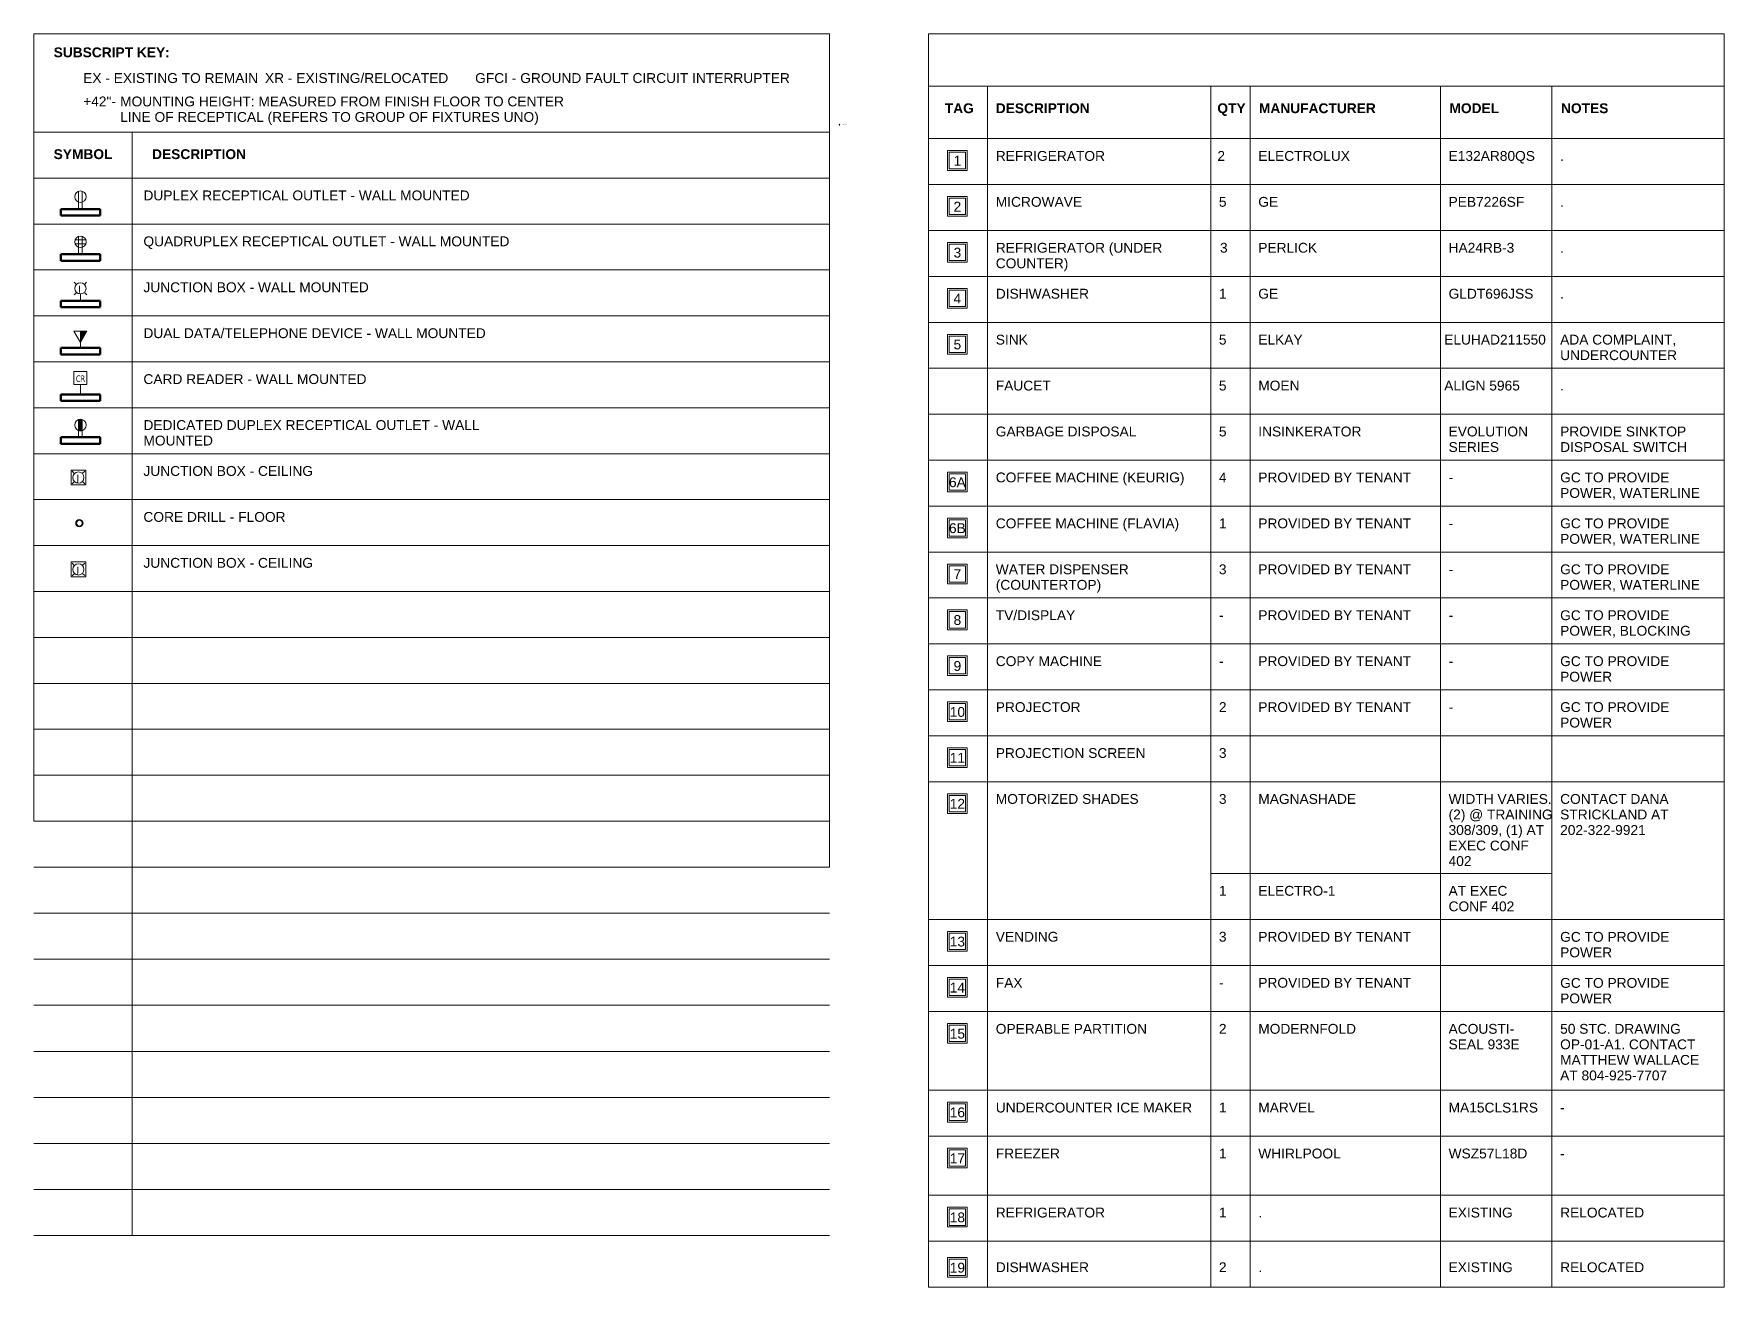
# Model space of a CAD drawing. Header units: inches. Extents: x 1 to 4591, y -953 to 1388.
# Drawn here: x 1 to 1547, y -953 to 193 of the extents above; entities that cross this region are included whole.
import ezdxf

# ---------------------------------------------------------------- set-up
doc = ezdxf.new("R2010")
doc.units = ezdxf.units.IN
doc.header["$MEASUREMENT"] = 0
for name, color, linetype, lineweight in [('A-ANNO-NOTE', 131, 'Continuous', 20), ('A-DETL-THIN', 151, 'Continuous', 9), ('A-WALL', 113, 'Continuous', 50), ('G-ANNO-TEXT', 231, 'Continuous', 9)]:
    doc.layers.add(name, color=color, linetype=linetype, lineweight=lineweight)
doc.styles.add('Arial_1', font='arial.ttf', dxfattribs={"height": 9})
doc.styles.add('Arial_2', font='arial.ttf', dxfattribs={"height": 0.09375})
doc.styles.add('Arial_B', font='arialbd.ttf', dxfattribs={"height": 9})
doc.styles.add('Tahoma', font='tahoma.ttf', dxfattribs={"height": 6})
doc.styles.add('Tahoma_1', font='tahoma.ttf', dxfattribs={"width": 0.85, "height": 6})

# ---------------------------------------------------------------- blocks, each defined once
blk = doc.blocks.new('Family - ___-132026-_A1006 - Tel_Data_Elec Legend')
at = {"layer": 'A-ANNO-NOTE'}
for p, q in [((42.3, 33), (42.3, 49.2)), ((45.8, 33), (45.8, 49.2))]:
    blk.add_line(p, q, dxfattribs=at)
blk.add_circle((44.1, 44.3), 5.25, dxfattribs=at)
at = {"layer": 'A-WALL'}
for p, q in [((62.1, 33), (26.1, 33)), ((26.1, 33), (26.1, 27)), ((62.1, 27), (62.1, 33)), ((26.1, 27), (62.1, 27))]:
    blk.add_line(p, q, dxfattribs=at)
blk = doc.blocks.new('Family - ___-132060-_A1006 - Tel_Data_Elec Legend')
at = {"layer": 'A-ANNO-NOTE'}
for p, q in [((40.4, -35.9), (38.3, -33.8)), ((40.5, -43.2), (38.3, -45.4)), ((44.1, -50.8), (44.1, -44.7)), ((47.7, -35.9), (49.8, -33.7)), ((47.8, -43.2), (49.9, -45.3))]:
    blk.add_line(p, q, dxfattribs=at)
blk.add_circle((44.1, -39.5), 5.16, dxfattribs=at)
at = {"layer": 'A-WALL'}
for p, q in [((62.1, -50.8), (26.1, -50.8)), ((26.1, -50.8), (26.1, -56.8)), ((26.1, -56.8), (62.1, -56.8)), ((62.1, -56.8), (62.1, -50.8))]:
    blk.add_line(p, q, dxfattribs=at)
at = {"layer": 'A-ANNO-NOTE', "lineweight": 9, "insert": (42.2, -37), "char_height": 6, "width": 4.121, "attachment_point": 1, "style": 'Tahoma'}
blk.add_mtext('J', dxfattribs=at)
blk = doc.blocks.new('Family - ___-132090-_A1006 - Tel_Data_Elec Legend')
at = {"layer": 'A-ANNO-NOTE'}
for p, q in [((49, 4.8), (39.1, 4.8)), ((49, 1.3), (39.1, 1.3)), ((42.3, -8.2), (42.3, 8)), ((45.8, -8.2), (45.8, 8))]:
    blk.add_line(p, q, dxfattribs=at)
blk.add_circle((44.1, 3), 5.25, dxfattribs=at)
at = {"layer": 'A-WALL'}
for p, q in [((62.1, -8.2), (26.1, -8.2)), ((26.1, -8.2), (26.1, -14.2)), ((26.1, -14.2), (62.1, -14.2)), ((62.1, -14.2), (62.1, -8.2))]:
    blk.add_line(p, q, dxfattribs=at)
blk = doc.blocks.new('Family - ___-132180-_A1006 - Tel_Data_Elec Legend')
at = {"layer": 'A-ANNO-NOTE', "lineweight": 9}
blk.add_hatch(color=256, dxfattribs=at).paths.add_polyline_path([(44.1, -89.1), (50.1, -78.6), (44.1, -78.6)], flags=0)
at = {"layer": 'A-ANNO-NOTE'}
for p, q in [((44.1, -89.1), (38.1, -78.6)), ((50.1, -78.6), (38.1, -78.6)), ((50.1, -78.6), (44.1, -78.6)), ((44.1, -78.6), (44.1, -89.1)), ((44.1, -89.1), (50.1, -78.6)), ((44.1, -94), (44.1, -78.6)), ((44.1, -89.1), (50.1, -78.6))]:
    blk.add_line(p, q, dxfattribs=at)
at = {"layer": 'A-WALL'}
for p, q in [((62.1, -94), (26.1, -94)), ((26.1, -94), (26.1, -100)), ((26.1, -100), (62.1, -100)), ((62.1, -100), (62.1, -94))]:
    blk.add_line(p, q, dxfattribs=at)
blk = doc.blocks.new('Family - ___-2131369-_A1006 - Tel_Data_Elec Legend')
at = {"layer": 'A-ANNO-NOTE'}
for p, q in [((38.1, -115.5), (50.1, -115.5)), ((38.1, -127.5), (38.1, -115.5)), ((50.1, -115.5), (50.1, -127.5)), ((50.1, -127.5), (38.1, -127.5)), ((44.1, -136.5), (44.1, -127.5))]:
    blk.add_line(p, q, dxfattribs=at)
at = {"layer": 'A-WALL'}
for p, q in [((62.1, -136.5), (26.1, -136.5)), ((26.1, -136.5), (26.1, -142.5)), ((62.1, -142.5), (62.1, -136.5)), ((26.1, -142.5), (62.1, -142.5))]:
    blk.add_line(p, q, dxfattribs=at)
at = {"layer": 'A-ANNO-NOTE', "lineweight": 9, "insert": (40, -119.1), "char_height": 6, "width": 10.096, "attachment_point": 1, "style": 'Tahoma_1'}
blk.add_mtext('CR', dxfattribs=at)
blk = doc.blocks.new('Family - ___-2131377-_A1006 - Tel_Data_Elec Legend')
at = {"layer": 'A-ANNO-NOTE', "lineweight": 9}
for points in [[(42.3, -169.4), (43.7, -159.2), (42.9, -159.3)], [(43.8, -169.7), (43.7, -159.2), (42.3, -169.4)], [(42.3, -169.4), (42.9, -159.3), (42.5, -159.5)], [(42.3, -169.4), (42.5, -159.5), (42.3, -159.5)], [(43.8, -169.7), (42.3, -169.4), (42.9, -169.6)], [(43.8, -169.7), (44.4, -169.7), (43.7, -159.2)], [(44.4, -169.7), (45, -169.6), (43.7, -159.2)], [(45.7, -169.5), (45.8, -159.5), (43.7, -159.2)], [(45, -169.6), (45.7, -169.5), (43.7, -159.2)], [(45.8, -159.5), (44.4, -159.2), (43.7, -159.2)], [(45.5, -159.4), (45.3, -159.3), (44.4, -159.2)], [(45.8, -159.5), (45.5, -159.4), (44.4, -159.2)], [(45.7, -169.5), (45.8, -169.4), (45.8, -159.5)]]:
    blk.add_hatch(color=256, dxfattribs=at).paths.add_polyline_path(points, flags=0)
at = {"layer": 'A-ANNO-NOTE'}
for p, q in [((42.3, -159.5), (42.3, -169.4)), ((42.3, -175.7), (42.3, -159.5)), ((45.8, -169.4), (45.8, -159.5)), ((45.8, -175.7), (45.8, -159.5))]:
    blk.add_line(p, q, dxfattribs=at)
blk.add_circle((44.1, -164.5), 5.25, dxfattribs=at)
for start, end in [(70.6207, 109.3793), (250.6207, 289.3793)]:
    blk.add_arc((44.1, -164.5), 5.25, start, end, dxfattribs=at)
at = {"layer": 'A-WALL'}
for p, q in [((62.1, -175.7), (26.1, -175.7)), ((26.1, -175.7), (26.1, -181.7)), ((26.1, -181.7), (62.1, -181.7)), ((62.1, -181.7), (62.1, -175.7))]:
    blk.add_line(p, q, dxfattribs=at)
blk = doc.blocks.new('Family - ___-2131385-_A1006 - Tel_Data_Elec Legend')
at = {"layer": 'A-ANNO-NOTE'}
for p, q in [((35.5, -205.7), (49, -205.7)), ((35.5, -219.2), (35.5, -205.7)), ((38.5, -208.8), (36.4, -206.7)), ((38.6, -216.1), (36.5, -218.3)), ((45.8, -208.8), (48, -206.7)), ((45.9, -216.1), (48, -218.2)), ((49, -205.7), (49, -219.2)), ((49, -219.2), (35.5, -219.2))]:
    blk.add_line(p, q, dxfattribs=at)
blk.add_circle((42.2, -212.5), 5.16, dxfattribs=at)
at = {"layer": 'A-ANNO-NOTE', "lineweight": 9, "insert": (40.7, -209.9), "char_height": 6, "width": 4.121, "attachment_point": 1, "style": 'Tahoma'}
blk.add_mtext('J', dxfattribs=at)
blk = doc.blocks.new('Family - ___-2131473-_A1006 - Tel_Data_Elec Legend')
at = {"layer": 'A-ANNO-NOTE'}
for radius in [3.42, 2.63]:
    blk.add_circle((43.2, -254.2), radius, dxfattribs=at)
blk = doc.blocks.new('Family - ___-2131482-_A1006 - Tel_Data_Elec Legend')
at = {"layer": 'A-ANNO-NOTE'}
for p, q in [((35.5, -289.7), (49, -289.7)), ((35.5, -303.2), (35.5, -289.7)), ((38.5, -292.8), (36.4, -290.7)), ((45.8, -292.8), (48, -290.7)), ((49, -289.7), (49, -303.2)), ((49, -303.2), (35.5, -303.2)), ((38.6, -300.1), (36.5, -302.3)), ((45.9, -300.1), (48, -302.2))]:
    blk.add_line(p, q, dxfattribs=at)
blk.add_circle((42.2, -296.5), 5.16, dxfattribs=at)
at = {"layer": 'A-ANNO-NOTE', "lineweight": 9, "insert": (40.7, -293.9), "char_height": 6, "width": 4.121, "attachment_point": 1, "style": 'Tahoma'}
blk.add_mtext('J', dxfattribs=at)
blk = doc.blocks.new('FORM Keynote Tag - Default w_arrow-62346-_A1006 - Tel_Data_Elec Plan Keynotes')
at = {"layer": 'A-ANNO-NOTE'}
for p, q in [((41.4, 110.5), (41.3, 110.4)), ((41.3, 110.4), (41.4, 110.3)), ((41.4, 110.5), (41.5, 110.5)), ((41.4, 110.3), (41.5, 110.3)), ((41.5, 110.4), (41.5, 110.5)), ((41.5, 110.3), (41.5, 110.4))]:
    blk.add_line(p, q, dxfattribs=at)
blk = doc.blocks.new('FORM Equipment_Fixture Tag - Square-214315-_A1006 - Equipment Legend')
at = {"layer": 'A-ANNO-NOTE'}
for p, q in [((18.8, 86.4), (36.8, 86.4)), ((18.8, 86.4), (36.8, 86.4)), ((18.8, 86.4), (36.8, 86.4)), ((18.8, 86.4), (18.8, 68.4)), ((20.3, 84.9), (20.3, 69.9)), ((20.3, 84.9), (35.3, 84.9)), ((35.3, 84.9), (35.3, 69.9)), ((36.8, 86.4), (36.8, 68.4)), ((36.8, 68.4), (18.8, 68.4)), ((35.3, 69.9), (20.3, 69.9))]:
    blk.add_line(p, q, dxfattribs=at)

msp = doc.modelspace()

# ---------------------------------------------------------------- linework, layer by layer
at = {"layer": 'A-DETL-THIN'}
for p, q in [((1.5, 193.3), (729, 193.3)), ((1.5, -526.7), (1.5, 193.3)), ((729, 193.3), (729, -568.9)), ((819.5, 193.3), (1547, 193.3)), ((819.5, -952.8), (819.5, 193.3)), ((1547, 193.3), (1547, -952.8)), ((819.5, 145.3), (1547, 145.3)), ((873.5, -952.8), (873.5, 145.3)), ((1077.5, -952.8), (1077.5, 145.3)), ((1113.5, -952.8), (1113.5, 145.3)), ((1287.5, -952.8), (1287.5, 145.3)), ((1389.5, -952.8), (1389.5, 145.3)), ((1.5, 103.3), (729, 103.3)), ((91.5, -905.7), (91.5, 103.3)), ((819.5, 97.4), (1547, 97.4)), ((1.5, 61.3), (729, 61.3)), ((819.5, 55.4), (1547, 55.4)), ((1.5, 19.3), (729, 19.3)), ((819.5, 13.4), (1547, 13.4)), ((1.5, -22.7), (729, -22.7)), ((819.5, -28.6), (1547, -28.6)), ((1.5, -64.7), (729, -64.7)), ((819.5, -70.6), (1547, -70.6)), ((1.5, -106.7), (729, -106.7)), ((819.5, -112.6), (1547, -112.6)), ((1.5, -148.7), (729, -148.7)), ((819.5, -154.6), (1547, -154.6)), ((1.5, -190.7), (729, -190.7)), ((819.5, -196.6), (1547, -196.6)), ((1.5, -232.7), (729, -232.7)), ((819.5, -238.6), (1547, -238.6)), ((1.5, -274.7), (729, -274.7)), ((819.5, -280.6), (1547, -280.6)), ((1.5, -316.7), (729, -316.7)), ((819.5, -322.6), (1547, -322.6)), ((1.5, -358.7), (729, -358.7)), ((819.5, -364.6), (1547, -364.6)), ((1.5, -400.7), (729, -400.7)), ((819.5, -406.6), (1547, -406.6)), ((1.5, -442.7), (729, -442.7)), ((819.5, -448.6), (1547, -448.6)), ((1.5, -484.7), (729, -484.7)), ((1.5, -484.7), (729, -484.7)), ((819.5, -490.6), (1547, -490.6)), ((819.5, -490.6), (1547, -490.6)), ((729, -526.7), (1.5, -526.7)), ((729, -568.9), (1.5, -568.9)), ((1389.5, -574.6), (1077.5, -574.6)), ((729, -610.9), (1.5, -610.9)), ((1547, -616.6), (819.5, -616.6)), ((729, -653), (1.5, -653)), ((729, -653), (1.5, -653)), ((1547, -658.7), (819.5, -658.7)), ((729, -695.1), (1.5, -695.1)), ((1547, -700.8), (819.5, -700.8)), ((729, -737.2), (1.5, -737.2)), ((729, -779.4), (1.5, -779.4)), ((729, -779.4), (1.5, -779.4)), ((1547, -772.8), (819.5, -772.8)), ((819.5, -772.8), (1547, -772.8)), ((819.5, -814.8), (1547, -814.8)), ((819.5, -814.8), (1547, -814.8)), ((729, -821.5), (1.5, -821.5)), ((729, -863.6), (1.5, -863.6)), ((819.5, -868.8), (1547, -868.8)), ((729, -905.7), (1.5, -905.7)), ((819.5, -910.8), (1547, -910.8)), ((819.5, -952.8), (1547, -952.8))]:
    msp.add_line(p, q, dxfattribs=at)

# ---------------------------------------------------------------- block references
at = {"lineweight": 13}
for name in ['Family - ___-132026-_A1006 - Tel_Data_Elec Legend', 'Family - ___-132090-_A1006 - Tel_Data_Elec Legend', 'Family - ___-132060-_A1006 - Tel_Data_Elec Legend', 'Family - ___-132180-_A1006 - Tel_Data_Elec Legend', 'Family - ___-2131369-_A1006 - Tel_Data_Elec Legend', 'Family - ___-2131377-_A1006 - Tel_Data_Elec Legend']:
    msp.add_blockref(name, (0, 0), dxfattribs=at)
at = {"lineweight": 9}
for name in ['Family - ___-2131385-_A1006 - Tel_Data_Elec Legend', 'Family - ___-2131482-_A1006 - Tel_Data_Elec Legend']:
    msp.add_blockref(name, (0, 0), dxfattribs=at)
at = {"lineweight": 20}
msp.add_blockref('Family - ___-2131473-_A1006 - Tel_Data_Elec Legend', (0, 0), dxfattribs=at)
at = {"layer": 'A-ANNO-NOTE'}
for name, p in [('FORM Keynote Tag - Default w_arrow-62346-_A1006 - Tel_Data_Elec Plan Keynotes', (696.5, 0)), ('FORM Keynote Tag - Default w_arrow-62346-_A1006 - Tel_Data_Elec Plan Keynotes', (696.5, -0.4)), ('FORM Keynote Tag - Default w_arrow-62346-_A1006 - Tel_Data_Elec Plan Keynotes', (696.5, -0.7)), ('FORM Keynote Tag - Default w_arrow-62346-_A1006 - Tel_Data_Elec Plan Keynotes', (696.5, -1)), ('FORM Equipment_Fixture Tag - Square-214315-_A1006 - Equipment Legend', (818, 0)), ('FORM Equipment_Fixture Tag - Square-214315-_A1006 - Equipment Legend', (818, -42)), ('FORM Equipment_Fixture Tag - Square-214315-_A1006 - Equipment Legend', (818, -84)), ('FORM Equipment_Fixture Tag - Square-214315-_A1006 - Equipment Legend', (818, -126)), ('FORM Equipment_Fixture Tag - Square-214315-_A1006 - Equipment Legend', (818, -168)), ('FORM Equipment_Fixture Tag - Square-214315-_A1006 - Equipment Legend', (818, -294)), ('FORM Equipment_Fixture Tag - Square-214315-_A1006 - Equipment Legend', (818, -336)), ('FORM Equipment_Fixture Tag - Square-214315-_A1006 - Equipment Legend', (818, -378)), ('FORM Equipment_Fixture Tag - Square-214315-_A1006 - Equipment Legend', (818, -420)), ('FORM Equipment_Fixture Tag - Square-214315-_A1006 - Equipment Legend', (818, -462)), ('FORM Equipment_Fixture Tag - Square-214315-_A1006 - Equipment Legend', (818, -504)), ('FORM Equipment_Fixture Tag - Square-214315-_A1006 - Equipment Legend', (818, -546)), ('FORM Equipment_Fixture Tag - Square-214315-_A1006 - Equipment Legend', (818, -588)), ('FORM Equipment_Fixture Tag - Square-214315-_A1006 - Equipment Legend', (818, -714)), ('FORM Equipment_Fixture Tag - Square-214315-_A1006 - Equipment Legend', (818, -756.1)), ('FORM Equipment_Fixture Tag - Square-214315-_A1006 - Equipment Legend', (818, -798.2)), ('FORM Equipment_Fixture Tag - Square-214315-_A1006 - Equipment Legend', (818, -870.2)), ('FORM Equipment_Fixture Tag - Square-214315-_A1006 - Equipment Legend', (818, -912.2)), ('FORM Equipment_Fixture Tag - Square-214315-_A1006 - Equipment Legend', (818, -966.2)), ('FORM Equipment_Fixture Tag - Square-214315-_A1006 - Equipment Legend', (818, -1012.2))]:
    msp.add_blockref(name, p, dxfattribs=at)

# ---------------------------------------------------------------- texts
at = {"layer": 'A-ANNO-NOTE', "lineweight": 9, "attachment_point": 2, "line_spacing_factor": 0.941778}
for s, insert, char_height, width, style in [('1', (737.9, 110.4), 0.0937, 0.0872, 'Arial_2'), ('2', (737.9, 110.1), 0.0937, 0.0872, 'Arial_2'), ('3', (737.9, 109.7), 0.0937, 0.0872, 'Arial_2'), ('4', (737.9, 109.4), 0.0937, 0.0872, 'Arial_2'), ('1', (845.9, 81.7), 9, 8.374, 'Arial_1'), ('2', (845.9, 39.7), 9, 8.374, 'Arial_1'), ('3', (845.9, -2.3), 9, 8.374, 'Arial_1'), ('4', (845.9, -44.3), 9, 8.374, 'Arial_1'), ('5', (845.9, -86.3), 9, 8.374, 'Arial_1'), ('6A', (845.9, -212.3), 9, 18.401, 'Arial_1'), ('6B', (845.9, -254.3), 9, 18.401, 'Arial_1'), ('7', (845.9, -296.3), 9, 8.374, 'Arial_1'), ('8', (845.9, -338.3), 9, 8.374, 'Arial_1'), ('9', (845.9, -380.3), 9, 8.374, 'Arial_1'), ('10', (845.9, -422.3), 9, 16.748, 'Arial_1'), ('11', (845.9, -464.3), 9, 16.748, 'Arial_1'), ('12', (845.9, -506.3), 9, 16.748, 'Arial_1'), ('13', (845.9, -632.3), 9, 16.748, 'Arial_1'), ('14', (845.9, -674.4), 9, 16.748, 'Arial_1'), ('15', (845.9, -716.5), 9, 16.748, 'Arial_1'), ('16', (845.9, -788.5), 9, 16.748, 'Arial_1'), ('17', (845.9, -830.5), 9, 16.748, 'Arial_1'), ('18', (845.9, -884.5), 9, 16.748, 'Arial_1'), ('19', (845.9, -930.5), 9, 16.748, 'Arial_1')]:
    msp.add_mtext(s, dxfattribs=dict(at, insert=insert, char_height=char_height, width=width, style=style))
at = {"layer": 'G-ANNO-TEXT', "color": 7, "attachment_point": 1}
for s, insert, char_height, width, style in [('SUBSCRIPT KEY:', (19.6, 180.8), 9, 128.472, 'Arial_B'), ('EX - EXISTING TO REMAIN', (46.6, 157.3), 9, 194.162, 'Arial_1'), ('XR - EXISTING/RELOCATED', (212.8, 157.3), 9, 202.889, 'Arial_1'), ('GFCI - GROUND FAULT CIRCUIT INTERRUPTER', (405, 157.3), 9, 348.086, 'Arial_1'), ('+42"-', (46.6, 135.9), 9, 36.36, 'Arial_1'), ('MOUNTING HEIGHT: MEASURED FROM FINISH FLOOR TO CENTER ', (80.4, 135.9), 9, 496.435, 'Arial_1'), ('•', (729.8, 132.1), 0.0937, 0.303, 'Arial_2'), ('•', (729.8, 131.6), 0.0937, 0.303, 'Arial_2'), ('•', (729.8, 130.7), 0.0937, 0.303, 'Arial_2'), ('•', (729.8, 130.4), 0.0937, 0.303, 'Arial_2'), ('•', (729.8, 130), 0.0937, 0.303, 'Arial_2'), ('•', (729.8, 129.4), 0.0937, 0.303, 'Arial_2'), ('CONTRACTOR TO PROVIDE POWER AND PLUMBING FOR THE HOOK-UP OF EQUIPMENT SHOWN ON THE ', (730, 132.1), 0.0937, 8.173, 'Arial_2'), ('EQUIPMENT SCHEDULE - SEE MEP DRAWINGS AND COORDINATE WITH TENANT.', (730, 131.9), 0.0937, 6.287, 'Arial_2'), ('MEP DRAWINGS AND ARCHITECTURAL DRAWINGS SHOW ONLY LOCATIONS TO WHICH VOICE/DATA AND ', (730, 131.6), 0.0937, 8.214, 'Arial_2'), ('VOICE LINES SHOULD BE RUN.  THEY DO NOT SHOW TYPE OF OUTLET OR NUMBER OF LINES.  REFER TO ', (730, 131.5), 0.0937, 8.274, 'Arial_2'), ('CABLE SHOP DRAWINGS ONLY FOR NUMBER OF LINE AND OUTLET TYPE OF VOICE/DATA AND VOICE ', (730, 131.3), 0.0937, 7.936, 'Arial_2'), ('LINES AT EACH LOCATION.  PROVIDE PULL STRINGS AT EACH NEW LOCATION OF VOICE/DATA OUTLETS ', (730, 131.2), 0.0937, 8.194, 'Arial_2'), ('AS REQUIRED BY VENDOR.', (730, 131), 0.0937, 2.118, 'Arial_2'), ('REFER TO ENGINEERING DRAWINGS FOR TYPES, SPECIFICATIONS AND CIRCUITING INFORMATION.', (730, 130.7), 0.0937, 7.79, 'Arial_2'), ('ALL OUTLETS SHALL BE GROUPED TOGETHER AND SHALL NOT BE MORE THAN 5" APART.  OUTLETS SHALL ', (730, 130.4), 0.0937, 8.391, 'Arial_2'), ('BE SPACED EQUALLY U.N.O.', (730, 130.3), 0.0937, 2.219, 'Arial_2'), ('ANY DISCREPANCIES OR CONFLICTS BETWEEN ENGINEERING DRAWINGS, ARCHITECTURAL DRAWINGS, ', (730, 130), 0.0937, 8.239, 'Arial_2'), ('MILLWORK AND/OR FIELD CONDITIONS SHALL BE CLARIFIED WITH THE ARCHITECT OR ELECTRICAL ', (730, 129.8), 0.0937, 7.85, 'Arial_2'), ('ENGINEER PRIOR TO BEGINING WORK.', (730, 129.7), 0.0937, 3.055, 'Arial_2'), ('SEE SHEET A0004 FOR TYPICAL MOUNTING HEIGHT DIAGRAM.', (730, 129.4), 0.0937, 4.868, 'Arial_2'), ('TAG', (834.4, 129.7), 9, 31.997, 'Arial_B'), ('DESCRIPTION', (881, 129.7), 9, 103.99, 'Arial_B'), ('QTY', (1083.6, 129.7), 9, 31.27, 'Arial_B'), ('MANUFACTURER', (1121.6, 129.7), 9, 128.714, 'Arial_B'), ('MODEL', (1295.8, 129.7), 9, 55.025, 'Arial_B'), ('NOTES', (1397.8, 129.7), 9, 52.358, 'Arial_B'), ('LINE OF RECEPTICAL (REFERS TO GROUP OF FIXTURES UNO)', (80.4, 121.7), 9, 463.711, 'Arial_1'), ('COORDINATE EXACT OUTLET HEIGHT WITH MILLWORK', (738.1, 110.4), 0.0937, 4.298, 'Arial_2'), ('PROVIDE RECESSED CLOCK RECEPTACLE AND COORDINATE EXACT HEIGHT AND LOCATION WITH TENANT ', (738.1, 110.1), 0.0937, 8.401, 'Arial_2'), ('AV VENDOR', (738.1, 110), 0.0937, 0.934, 'Arial_2'), ('PROVIDE BYRNE MINI TAP WITH 1 POWER 1 USB', (738.1, 109.7), 0.0937, 3.79, 'Arial_2'), ('PROVIDE MAGNASHADE  ', (738.1, 109.4), 0.0937, 1.98, 'Arial_2'), ('SYMBOL', (19.6, 87.7), 9, 65.206, 'Arial_B'), ('DESCRIPTION', (109.6, 87.7), 9, 103.99, 'Arial_B'), ('REFRIGERATOR', (881, 86.1), 9, 120.715, 'Arial_1'), ('2', (1083.6, 86.1), 9, 8.484, 'Arial_1'), ('ELECTROLUX', (1121, 86.1), 9, 101.081, 'Arial_1'), ('E132AR80QS', (1295, 86.1), 9, 95.748, 'Arial_1'), ('.', (1397, 86.1), 9, 4.363, 'Arial_1'), ('DUPLEX RECEPTICAL OUTLET - WALL MOUNTED', (101.7, 50), 9, 361.903, 'Arial_1'), ('MICROWAVE', (881, 44.1), 9, 96.475, 'Arial_1'), ('5', (1085, 44.1), 9, 8.484, 'Arial_1'), ('GE', (1121, 44.1), 9, 22.058, 'Arial_1'), ('PEB7226SF', (1295, 44.1), 9, 83.87, 'Arial_1'), ('.', (1397, 44.1), 9, 4.363, 'Arial_1'), ('QUADRUPLEX RECEPTICAL OUTLET - WALL MOUNTED', (101.7, 8), 9, 405.778, 'Arial_1'), ('REFRIGERATOR (UNDER ', (881, 2.1), 9, 188.345, 'Arial_1'), ('3', (1086, 2.1), 9, 8.484, 'Arial_1'), ('PERLICK', (1121, 2.1), 9, 65.206, 'Arial_1'), ('HA24RB-3', (1295, 2.1), 9, 72.72, 'Arial_1'), ('COUNTER)', (881, -12.1), 9, 79.992, 'Arial_1'), ('.', (1397, 2.1), 9, 4.363, 'Arial_1'), ('JUNCTION BOX - WALL MOUNTED', (101.7, -34), 9, 250.399, 'Arial_1'), ('DISHWASHER', (881, -39.9), 9, 103.747, 'Arial_1'), ('1', (1085, -39.9), 9, 8.484, 'Arial_1'), ('GE', (1121, -39.9), 9, 22.058, 'Arial_1'), ('GLDT696JSS', (1295, -39.9), 9, 94.051, 'Arial_1'), ('.', (1397, -39.9), 9, 4.363, 'Arial_1'), ('DUAL DATA/TELEPHONE DEVICE - WALL MOUNTED', (101.7, -76), 9, 380.083, 'Arial_1'), ('SINK', (881, -81.9), 9, 35.633, 'Arial_1'), ('5', (1085, -81.9), 9, 8.484, 'Arial_1'), ('ELKAY', (1121, -81.9), 9, 49.207, 'Arial_1'), ('ELUHAD211550', (1291, -81.9), 9, 112.474, 'Arial_1'), ('ADA COMPLAINT, ', (1397, -81.9), 9, 133.32, 'Arial_1'), ('UNDERCOUNTER', (1397, -96.1), 9, 128.714, 'Arial_1'), ('CARD READER - WALL MOUNTED', (101.7, -118), 9, 247.733, 'Arial_1'), ('FAUCET', (881, -123.9), 9, 60.6, 'Arial_1'), ('5', (1085, -123.9), 9, 8.484, 'Arial_1'), ('MOEN ', (1121, -123.9), 9, 50.177, 'Arial_1'), ('ALIGN 5965', (1291, -123.9), 9, 84.113, 'Arial_1'), ('.', (1397, -123.9), 9, 4.363, 'Arial_1'), ('DEDICATED DUPLEX RECEPTICAL OUTLET - WALL ', (101.7, -160), 9, 377.174, 'Arial_1'), ('GARBAGE DISPOSAL', (881, -165.9), 9, 156.106, 'Arial_1'), ('5', (1085, -165.9), 9, 8.484, 'Arial_1'), ('INSINKERATOR', (1121, -165.9), 9, 114.17, 'Arial_1'), ('EVOLUTION ', (1295, -165.9), 9, 92.354, 'Arial_1'), ('PROVIDE SINKTOP ', (1397, -165.9), 9, 144.228, 'Arial_1'), ('MOUNTED', (101.7, -174.2), 9, 76.841, 'Arial_1'), ('SERIES', (1295, -180.1), 9, 55.994, 'Arial_1'), ('DISPOSAL SWITCH', (1397, -180.1), 9, 141.319, 'Arial_1'), ('JUNCTION BOX - CEILING', (101.7, -202), 9, 188.102, 'Arial_1'), ('COFFEE MACHINE (KEURIG)', (881, -207.9), 9, 209.191, 'Arial_1'), ('4', (1085, -207.9), 9, 8.484, 'Arial_1'), ('PROVIDED BY TENANT', (1121, -207.9), 9, 169.195, 'Arial_1'), ('-', (1295, -207.9), 9, 5.09, 'Arial_1'), ('GC TO PROVIDE ', (1397, -207.9), 9, 125.563, 'Arial_1'), ('POWER, WATERLINE', (1397, -222.1), 9, 156.348, 'Arial_1'), ('CORE DRILL - FLOOR', (101.7, -244), 9, 157.56, 'Arial_1'), ('COFFEE MACHINE (FLAVIA)', (881, -249.9), 9, 203.374, 'Arial_1'), ('1', (1085, -249.9), 9, 8.484, 'Arial_1'), ('PROVIDED BY TENANT', (1121, -249.9), 9, 169.195, 'Arial_1'), ('-', (1295, -249.9), 9, 5.09, 'Arial_1'), ('GC TO PROVIDE ', (1397, -249.9), 9, 125.563, 'Arial_1'), ('POWER, WATERLINE', (1397, -264.1), 9, 156.348, 'Arial_1'), ('JUNCTION BOX - CEILING', (101.7, -286), 9, 188.102, 'Arial_1'), ('WATER DISPENSER ', (881, -291.9), 9, 152.227, 'Arial_1'), ('3', (1085, -291.9), 9, 8.484, 'Arial_1'), ('PROVIDED BY TENANT', (1121, -291.9), 9, 169.195, 'Arial_1'), ('GC TO PROVIDE ', (1397, -291.9), 9, 125.563, 'Arial_1'), ('(COUNTERTOP)', (881, -306.1), 9, 116.352, 'Arial_1'), ('-', (1295, -291.9), 9, 5.09, 'Arial_1'), ('POWER, WATERLINE', (1397, -306.1), 9, 156.348, 'Arial_1'), ('TV/DISPLAY', (881, -333.9), 9, 88.234, 'Arial_1'), ('-', (1085, -333.9), 9, 5.09, 'Arial_1'), ('PROVIDED BY TENANT', (1121, -333.9), 9, 169.195, 'Arial_1'), ('-', (1295, -333.9), 9, 5.09, 'Arial_1'), ('GC TO PROVIDE ', (1397, -333.9), 9, 125.563, 'Arial_1'), ('POWER, BLOCKING', (1397, -348.1), 9, 145.682, 'Arial_1'), ('COPY MACHINE', (881, -375.9), 9, 117.806, 'Arial_1'), ('-', (1085, -375.9), 9, 5.09, 'Arial_1'), ('PROVIDED BY TENANT', (1121, -375.9), 9, 169.195, 'Arial_1'), ('-', (1295, -375.9), 9, 5.09, 'Arial_1'), ('GC TO PROVIDE ', (1397, -375.9), 9, 125.563, 'Arial_1'), ('POWER', (1397, -390.1), 9, 58.176, 'Arial_1'), ('PROJECTOR', (881, -417.9), 9, 93.809, 'Arial_1'), ('2', (1085, -417.9), 9, 8.484, 'Arial_1'), ('PROVIDED BY TENANT', (1121, -417.9), 9, 169.195, 'Arial_1'), ('-', (1295, -417.9), 9, 5.09, 'Arial_1'), ('GC TO PROVIDE ', (1397, -417.9), 9, 125.563, 'Arial_1'), ('POWER', (1397, -432.1), 9, 58.176, 'Arial_1'), ('PROJECTION SCREEN', (881, -459.9), 9, 165.802, 'Arial_1'), ('3', (1085, -459.9), 9, 8.484, 'Arial_1'), ('MOTORIZED SHADES', (881, -501.9), 9, 158.287, 'Arial_1'), ('3', (1085, -501.9), 9, 8.484, 'Arial_1'), ('MAGNASHADE', (1121, -501.9), 9, 108.353, 'Arial_1'), ('WIDTH VARIES.', (1295, -501.9), 9, 115.14, 'Arial_1'), ('CONTACT DANA ', (1397, -501.9), 9, 124.109, 'Arial_1'), ('(2) @ TRAINING ', (1295, -516.1), 9, 116.352, 'Arial_1'), ('STRICKLAND AT ', (1397, -516.1), 9, 124.351, 'Arial_1'), ('308/309, (1) AT ', (1295, -530.3), 9, 110.777, 'Arial_1'), ('202-322-9921', (1397, -530.3), 9, 95.021, 'Arial_1'), ('EXEC CONF ', (1295, -544.5), 9, 92.839, 'Arial_1'), ('402 ', (1295, -558.7), 9, 29.815, 'Arial_1'), ('1', (1085, -585.9), 9, 8.484, 'Arial_1'), ('ELECTRO-1', (1121, -585.9), 9, 85.325, 'Arial_1'), ('AT EXEC ', (1295, -585.9), 9, 69.326, 'Arial_1'), ('CONF 402', (1295, -600.1), 9, 72.72, 'Arial_1'), ('VENDING', (881, -627.9), 9, 69.326, 'Arial_1'), ('3', (1085, -627.9), 9, 8.484, 'Arial_1'), ('PROVIDED BY TENANT', (1121, -627.9), 9, 169.195, 'Arial_1'), ('GC TO PROVIDE ', (1397, -628), 9, 125.563, 'Arial_1'), ('POWER', (1397, -642.2), 9, 58.176, 'Arial_1'), ('FAX', (881, -670), 9, 29.33, 'Arial_1'), ('-', (1085, -670), 9, 5.09, 'Arial_1'), ('PROVIDED BY TENANT', (1121, -670), 9, 169.195, 'Arial_1'), ('GC TO PROVIDE ', (1397, -670.1), 9, 125.563, 'Arial_1'), ('POWER', (1397, -684.3), 9, 58.176, 'Arial_1'), ('OPERABLE PARTITION', (881, -712.1), 9, 167.741, 'Arial_1'), ('2', (1085, -712.1), 9, 8.484, 'Arial_1'), ('MODERNFOLD', (1121, -712.1), 9, 108.11, 'Arial_1'), ('ACOUSTI-', (1295, -712.1), 9, 72.72, 'Arial_1'), ('SEAL 933E', (1295, -726.3), 9, 79.022, 'Arial_1'), ('50 STC. DRAWING ', (1397, -712.1), 9, 138.895, 'Arial_1'), ('OP-01-A1. CONTACT ', (1397, -726.3), 9, 154.166, 'Arial_1'), ('MATTHEW WALLACE ', (1397, -740.5), 9, 159.742, 'Arial_1'), ('AT 804-925-7707', (1397, -754.7), 9, 118.776, 'Arial_1'), ('UNDERCOUNTER ICE MAKER', (881, -784.1), 9, 217.19, 'Arial_1'), ('1', (1085, -784.1), 9, 8.484, 'Arial_1'), ('MARVEL', (1121, -784.1), 9, 62.782, 'Arial_1'), ('MA15CLS1RS', (1295, -784.1), 9, 99.142, 'Arial_1'), ('-', (1397, -784.1), 9, 5.09, 'Arial_1'), ('FREEZER', (881, -826.1), 9, 70.781, 'Arial_1'), ('1', (1085, -826.1), 9, 8.484, 'Arial_1'), ('WHIRLPOOL', (1121, -826.1), 9, 92.112, 'Arial_1'), ('WSZ57L18D', (1295, -826.1), 9, 87.749, 'Arial_1'), ('-', (1397, -826.1), 9, 5.09, 'Arial_1'), ('REFRIGERATOR', (881, -880.1), 9, 120.715, 'Arial_1'), ('1', (1085, -880.1), 9, 8.484, 'Arial_1'), ('EXISTING', (1295, -880.1), 9, 71.023, 'Arial_1'), ('RELOCATED', (1397, -880.1), 9, 92.839, 'Arial_1'), ('.', (1121, -880.1), 9, 4.363, 'Arial_1'), ('DISHWASHER', (881, -930.1), 9, 103.747, 'Arial_1'), ('2', (1085, -930.1), 9, 8.484, 'Arial_1'), ('.', (1121, -930.1), 9, 4.363, 'Arial_1'), ('EXISTING', (1295, -930.1), 9, 71.023, 'Arial_1'), ('RELOCATED', (1397, -930.1), 9, 92.839, 'Arial_1')]:
    msp.add_mtext(s, dxfattribs=dict(at, insert=insert, char_height=char_height, width=width, style=style))

doc.saveas('drawing.dxf')
